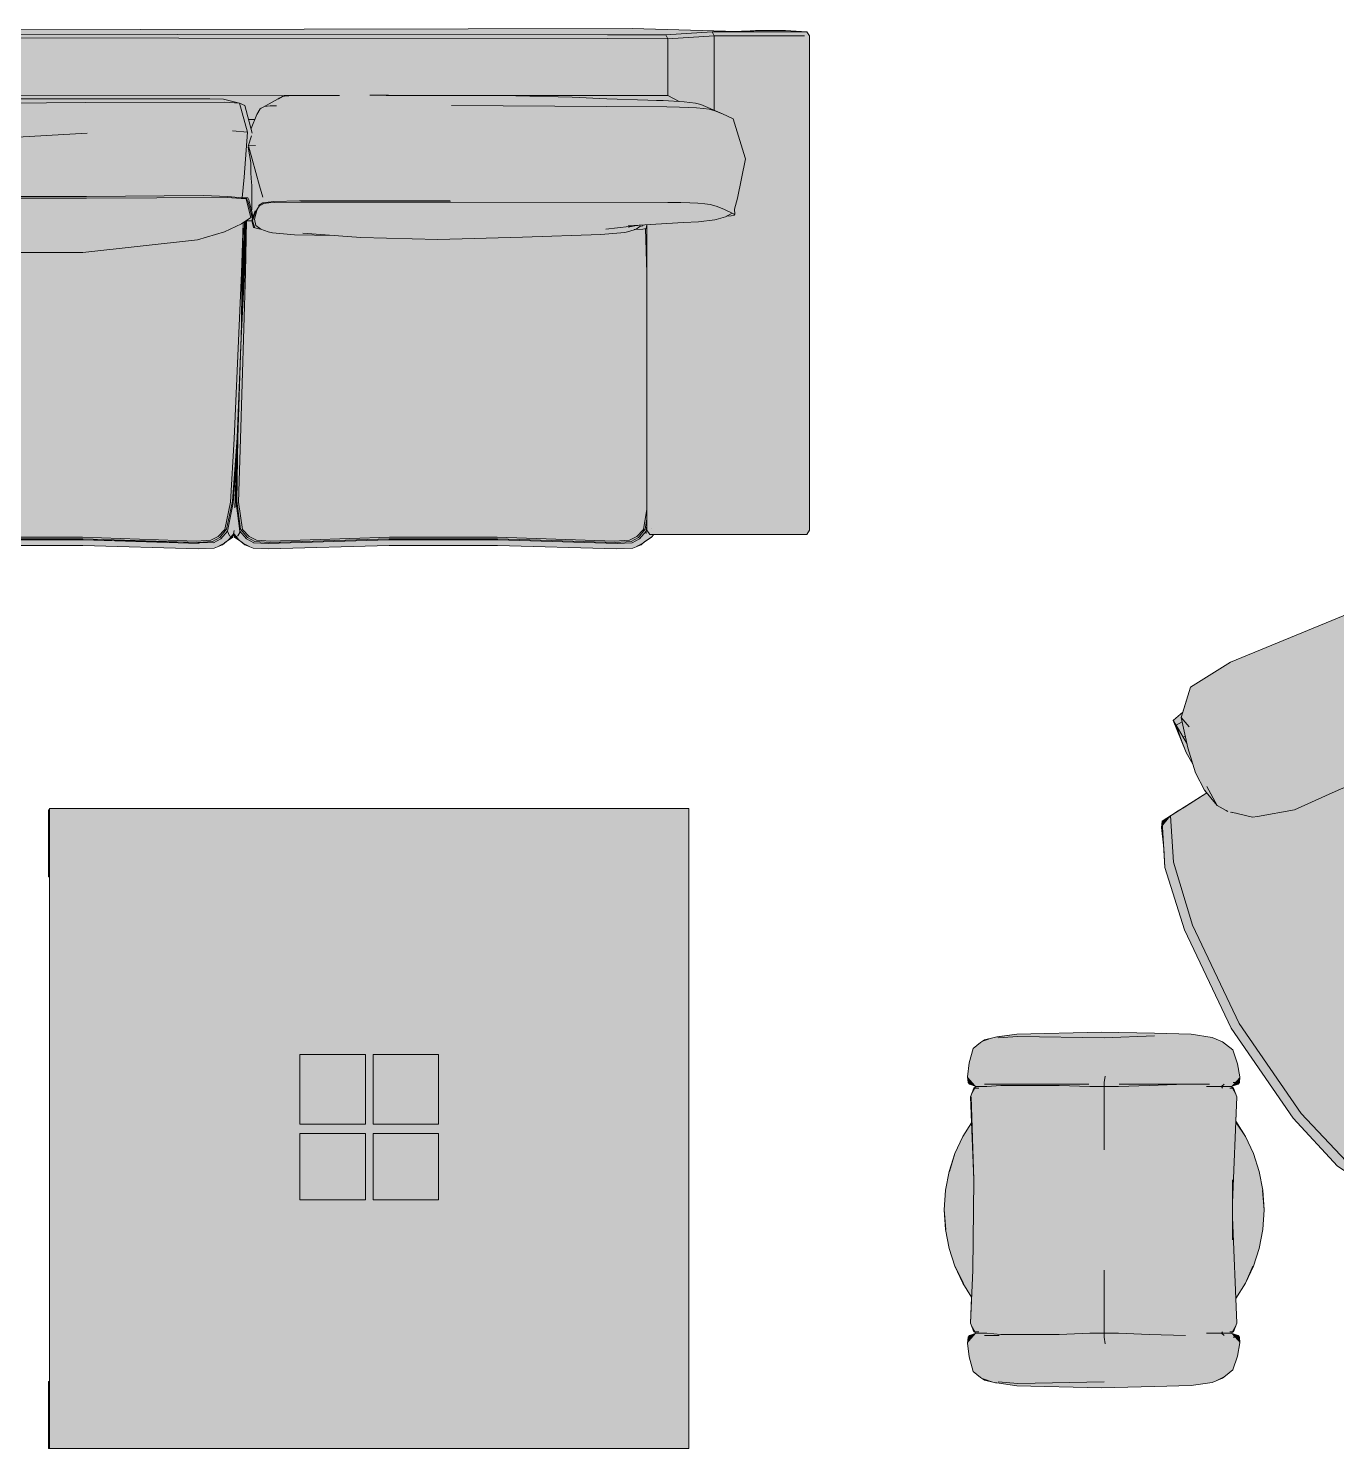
# Model space of a CAD drawing. Header units: inches. Extents: x 99 to 12024, y -5408 to 2559.
# Drawn here: x 8013.4 to 8087, y -4733 to -4653.1 of the extents above; entities that cross this region are included whole.
import ezdxf

# ---------------------------------------------------------------- set-up
doc = ezdxf.new("R2010")
doc.units = ezdxf.units.IN
doc.header["$LTSCALE"] = 96
doc.header["$MEASUREMENT"] = 0
doc.layers.add('Furniture_ Interior', color=7, linetype='Continuous', lineweight=25, true_color=0x8080c0)

# ---------------------------------------------------------------- blocks, each defined once
blk = doc.blocks.new('Seating_Seating Sets_Haupt_Haupt Corner Sofa')
at = {"layer": 'Furniture_ Interior', "color": 163, "lineweight": 0, "true_color": 0x8080c0, "transparency": 33554687}
for p, q in [((48.98, 102.78), (48.92, 34.11)), ((45.87, 57.92), (46.19, 52.05)), ((46.28, 40.5), (46.36, 41.58)), ((47.96, 39.58), (48, 39.5)), ((48.87, 37.84), (48.92, 37.18)), ((39.58, 12.15), (39.29, 14.68)), ((39.51, 12.71), (39.44, 13.07)), ((53.28, 10.34), (53.5, 7.01)), ((48.47, 9.38), (48.9, 10.2)), ((53.5, 1.51), (53.5, 0.2))]:
    blk.add_line(p, q, dxfattribs=at)
at = {"layer": 'Furniture_ Interior', "lineweight": 0, "transparency": 33554687}
for p, q in [((17.6, 41.45), (17.12, 41.55)), ((19.22, 41.41), (23.15, 41.27)), ((30.98, 40.98), (24.24, 41.22)), ((36.17, 40.72), (30.98, 40.98)), ((39.85, 40.67), (36.21, 40.77)), ((36.28, 40.86), (39.76, 40.8)), ((39.31, 39.68), (39.38, 39.98)), ((40.43, 40.16), (40.28, 40.13)), ((40.35, 40.13), (40.3, 40.12)), ((40.73, 40.18), (40.71, 40.17)), ((43.25, 40.25), (44.1, 40.25)), ((45.2, 40.45), (44.1, 40.25)), ((47.18, 39.97), (47.18, 40.42)), ((48.67, 38.28), (48.71, 38.22)), ((48.92, 37.15), (48.92, 33.87)), ((48.92, 33.87), (48.92, 34.11)), ((48.94, 31), (48.93, 31.67)), ((48.92, 29.29), (48.92, 30.51)), ((36.14, 11.72), (39.33, 11.81)), ((17.32, 11.21), (17.32, 11.17)), ((17.32, 10.89), (17.32, 10.21)), ((17.32, 8.71), (17.32, 9.98)), ((17.32, 0.5), (17.32, 0.54))]:
    blk.add_line(p, q, dxfattribs=at)
at = {"layer": 'Furniture_ Interior', "color": 163, "lineweight": 0, "true_color": 0x8080c0, "transparency": 33554687}
for points in [[(53.54, 107.34), (53.74, 12.77), (53.52, 5.22), (53.54, 4.89), (53.57, 4.02), (53.58, 3.88), (53.58, 3.64), (53.58, 1.74), (53.5, 0.2), (53.2, 0), (17.62, 0), (17.32, 0.2), (17.32, 11.21), (17.12, 11.39), (16.8, 11.86), (16.56, 12.13), (16.32, 12.74), (16.27, 13.91), (16.53, 22.49), (16.53, 30.29), (16.27, 38.96), (16.32, 40.08), (16.56, 40.69), (16.8, 40.97), (17.12, 41.44), (17.44, 41.48), (17.12, 41.55), (16.8, 42.02), (16.56, 42.3), (16.32, 42.9), (16.27, 44.03), (16.53, 52.36), (16.53, 60.16)], [(48.94, 31), (48.93, 30.34), (48.92, 29.29), (48.9, 14.56), (48.9, 10.2), (53, 10.2), (53.28, 10.34), (53.28, 14.56), (53.34, 107.47), (-39.18, 107.47), (-39.18, 107.46), (-43.4, 107.47), (-46.73, 107.36), (-46.87, 107.06), (-46.87, 101.67)], [(47.85, 6.87), (53.2, 6.87), (53, 10.2), (53.01, 14.56), (53.09, 107.22), (-43.54, 107.19)], [(53.54, 107.34), (53.74, 12.77), (53.52, 5.22)], [(16.67, 43.97), (16.92, 52.33), (16.74, 44.08), (16.99, 52.36), (16.99, 60.16), (16.74, 68.78), (16.81, 69.83), (17.1, 70.37), (17.69, 70.85), (19.7, 71.13), (24.28, 71.05), (19.58, 71.19), (17.56, 70.91)], [(39.75, 40.81), (36.14, 40.93), (24.19, 41.45), (19.63, 41.71), (17.68, 42.13), (17.16, 42.61), (16.9, 43.13), (16.83, 44.17), (17.11, 52.38), (17.11, 60.14), (16.9, 69.72), (17.16, 70.24), (17.68, 70.73), (19.63, 71), (24.19, 70.84), (36.14, 70.33), (41.3, 70.1)], [(41.49, 40.61), (41.47, 40.6), (40.88, 40.46), (40.12, 40.26), (39.67, 40.94), (39.1, 42.16), (38.53, 44.11), (37.62, 52.37), (37.62, 57.59), (38.53, 65.75), (39.1, 67.69), (39.68, 69.05), (40.08, 69.62)], [(40.1, 40.15), (40.71, 40.3), (41.3, 40.47), (41.49, 40.58), (41.5, 40.96), (41.57, 41.97), (41.53, 52.11), (41.53, 57.84), (41.57, 67.93), (41.5, 68.94), (41.49, 69.25), (41.49, 69.32), (41.3, 69.42), (40.71, 69.54), (39.91, 69.74), (40.12, 69.59), (40.88, 69.38), (41.49, 69.25)], [(41.55, 40.87), (41.63, 41.92), (41.72, 43.7), (41.65, 52.11), (41.65, 57.84)], [(48.36, 57.78), (48.41, 52.17), (48.43, 42.14), (48.37, 41.08), (48.65, 42.23), (48.67, 43.2), (48.67, 52.41), (48.67, 66.72)], [(40.46, 40.17), (40.82, 40.25), (41.39, 40.39), (41.55, 40.48), (41.55, 40.87), (43.04, 40.73), (46.28, 40.5), (48.37, 41.08), (48.2, 40.7), (46.2, 40.15)], [(38.84, 34.25), (38.88, 37.1), (39.03, 38.69), (39.1, 39.01), (39.28, 39.54), (39.56, 39.89), (40.02, 39.99), (40.72, 39.79), (40.95, 39.66), (41.13, 39.33), (41.18, 38.95), (41.22, 38.52), (41.24, 36.66), (41.24, 25.84), (41.22, 10.2)], [(40.95, 39.66), (40.54, 39.91), (39.88, 40.14), (39.38, 39.98), (39.41, 40.06), (39.82, 40.17), (39.96, 40.17)], [(40.61, 39.95), (39.96, 40.17), (40.33, 40.12)], [(41.59, 39.38), (42.4, 39.62), (45.28, 40.43), (45.31, 39.92)], [(41.83, 40.18), (42.46, 40.19), (42.66, 40.21), (43.31, 40.25)], [(41, 39.7), (41.18, 39.38), (41.24, 39), (41.29, 38.59), (41.32, 36.74), (41.33, 32.04), (41.32, 25.89)], [(48.17, 38.41), (48.16, 38.86), (48.13, 39.26), (48, 39.5)], [(39.59, 11.99), (39.52, 12.02), (39.48, 12.23), (39.3, 12.5), (39.13, 13.02), (39.06, 13.3), (38.9, 15.03), (38.71, 20.67), (38.55, 26.79), (38.7, 32.32), (39, 36.52)], [(48.18, 25.79), (48.11, 14.63), (48.09, 10.29), (48.08, 9.36), (48.05, 8.72), (48.02, 8.14), (47.97, 7.63), (47.92, 7.23), (47.81, 6.81), (47.59, 6.26), (48.27, 7.84), (48.37, 8.22), (48.45, 9.03), (48.54, 10.55), (48.56, 11.03), (48.57, 11.64), (48.66, 14.61), (48.8, 17.11), (48.88, 21.17), (48.91, 25.17), (48.92, 29.29)], [(40.44, 5.58), (40.18, 6.05), (39.98, 6.73), (39.96, 6.83), (39.81, 8), (39.78, 9.07), (39.52, 13.06)], [(40.22, 5.99), (40.24, 5.65), (40.29, 5.43), (40.37, 5.43), (40.73, 6.17), (40.95, 6.73), (41.06, 7.15), (41.11, 7.55), (41.15, 8.05), (41.18, 8.63), (41.21, 9.26), (41.22, 10.2)], [(47.59, 6.26), (47.24, 5.51), (44.43, 4.64), (44.36, 4.62), (41.53, 5.18), (40.74, 5.41), (40.36, 5.38), (40.29, 5.43)], [(53.2, 0.35), (53.2, 6.87), (53.5, 7.01), (53.5, 4.87), (53.5, 1.51)], [(53.5, 5.55), (53.54, 4.89), (53.58, 3.64)], [(53.58, 1.74), (53.5, 0.2), (53.2, 0), (17.62, 0), (17.32, 0.2)]]:
    blk.add_lwpolyline(points, dxfattribs=at)
at = {"layer": 'Furniture_ Interior', "lineweight": 0, "transparency": 33554687}
for points in [[(16.8, 42.02), (16.56, 42.3), (16.32, 42.9), (16.27, 44.03), (16.53, 52.36), (16.53, 60.16), (16.27, 68.83)], [(16.92, 52.33), (16.92, 60.19), (16.66, 68.88)], [(16.7, 42.16), (17.12, 41.55), (17.21, 41.79), (17.56, 41.94), (16.99, 42.42), (16.71, 42.94), (16.74, 44.08), (16.81, 43.03), (17.1, 42.49), (17.69, 42), (19.7, 41.58), (24.28, 41.24), (36.21, 40.77)], [(23.43, 41.25), (19.58, 41.53), (17.56, 41.94)], [(16.27, 13.91), (16.53, 22.49), (16.53, 30.29), (16.27, 38.96), (16.32, 40.08), (16.56, 40.69), (16.8, 40.97)], [(16.66, 39.01), (16.71, 40.05), (16.99, 40.57), (17.56, 41.05), (19.58, 41.32)], [(16.7, 40.83), (17.12, 41.44), (17.44, 41.48)], [(30.98, 40.98), (24.28, 41.2), (19.7, 41.27), (17.69, 40.99), (17.1, 40.5), (16.81, 39.96), (16.74, 38.91), (16.99, 30.29), (16.99, 22.49), (16.74, 13.96), (16.81, 12.86), (17.1, 12.32), (17.69, 11.83), (18.43, 11.71)], [(39.89, 40.58), (36.14, 40.65), (24.19, 40.99), (19.63, 41.14), (17.68, 40.86), (17.16, 40.38), (16.9, 39.86), (16.83, 38.83), (17.11, 30.27), (17.11, 22.51)], [(17.56, 41.05), (17.46, 41.05), (17.21, 41.2), (17.12, 41.44)], [(19.31, 41.32), (19.58, 41.32), (23.43, 41.25), (24.24, 41.22)], [(39.83, 40.7), (36.21, 40.79), (31.54, 40.96)], [(39.81, 40.72), (36.21, 40.81), (31.65, 40.96)], [(32.41, 40.94), (35.13, 40.9), (36.28, 40.86)], [(17.96, 11.71), (17.56, 11.78), (16.99, 12.25), (16.71, 12.77), (16.66, 13.86), (16.92, 22.46), (16.92, 30.32), (16.66, 39.01), (16.7, 40.06)], [(39.89, 40.6), (36.28, 40.71), (36.18, 40.72)], [(39.9, 40.17), (39.9, 40.22), (39.89, 40.57), (39.89, 40.6)], [(40.78, 40.18), (41.05, 40.18), (41.28, 40.18), (41.83, 40.18), (41.84, 40.18)], [(45.28, 40.43), (45.26, 40.46), (46.01, 40.2)], [(46.54, 40.24), (47.54, 39.82), (47.96, 39.58), (48.67, 38.28), (48.71, 38.2)], [(39.37, 39.66), (39.31, 39.68), (39.32, 39.59)], [(48.68, 38.27), (48.84, 37.97), (48.87, 37.86)], [(19.14, 11.71), (17.68, 11.96), (17.16, 12.44), (16.9, 12.96), (16.83, 14.04), (17.11, 22.51)], [(16.8, 11.86), (16.56, 12.13), (16.32, 12.74), (16.27, 13.91)], [(39.34, 11.78), (39.28, 12), (39.26, 12.64)], [(17.32, 11.21), (17.12, 11.39), (16.7, 11.99)], [(17.32, 0.2), (17.32, 11.51), (17.62, 11.71), (39.61, 11.71)], [(17.37, 11.77), (17.56, 11.78), (17.55, 11.78)], [(17.73, 11.35), (17.75, 11.36), (17.75, 11.35)], [(34.84, 11.71), (36.14, 11.72), (35.05, 11.71)], [(39.61, 11.73), (39.34, 11.78), (39.39, 11.71)], [(53.57, 4.02), (53.58, 3.88), (53.58, 1.74)]]:
    blk.add_lwpolyline(points, dxfattribs=at)
at = {"layer": 'Furniture_ Interior', "color": 7, "lineweight": 0, "true_color": 0xffffff, "transparency": 33554687}
for points in [[(53.54, 107.34), (53.74, 12.77), (53.54, 107.34), (16.53, 60.16)], [(53.74, 12.77), (16.53, 52.36), (53.74, 12.77), (16.53, 60.16)], [(17.44, 41.48), (16.27, 44.03), (17.44, 41.48), (16.53, 52.36)], [(53.74, 12.77), (17.44, 41.48), (53.74, 12.77), (16.53, 52.36)], [(16.32, 42.9), (16.27, 44.03), (16.32, 42.9), (16.8, 42.02)], [(16.8, 42.02), (16.27, 44.03), (16.8, 42.02), (17.44, 41.48)], [(16.8, 42.02), (16.56, 42.3), (16.8, 42.02), (16.32, 42.9)], [(17.44, 41.48), (17.12, 41.55), (17.44, 41.48), (16.8, 42.02)], [(16.32, 40.08), (17.44, 41.48), (16.32, 40.08), (16.27, 38.96)], [(16.53, 30.29), (16.27, 38.96), (16.53, 30.29), (17.44, 41.48)], [(16.8, 40.97), (17.44, 41.48), (16.8, 40.97), (16.32, 40.08)], [(16.32, 40.08), (16.56, 40.69), (16.32, 40.08), (16.8, 40.97)], [(53.74, 12.77), (16.53, 30.29), (53.74, 12.77), (17.44, 41.48)], [(16.8, 40.97), (17.12, 41.44), (16.8, 40.97), (17.44, 41.48)], [(53.74, 12.77), (16.53, 22.49), (53.74, 12.77), (16.53, 30.29)], [(17.32, 11.21), (16.27, 13.91), (17.32, 11.21), (16.53, 22.49)], [(53.74, 12.77), (17.32, 11.21), (53.74, 12.77), (16.53, 22.49)], [(16.32, 12.74), (16.27, 13.91), (16.32, 12.74), (16.8, 11.86)], [(16.8, 11.86), (16.27, 13.91), (16.8, 11.86), (17.32, 11.21)], [(16.56, 12.13), (16.32, 12.74), (16.56, 12.13), (16.8, 11.86)], [(53.74, 12.77), (53.52, 5.22), (53.74, 12.77), (17.32, 11.21)], [(17.12, 11.39), (16.8, 11.86), (17.12, 11.39), (17.32, 11.21)], [(53.52, 5.22), (17.62, 0), (53.52, 5.22), (17.32, 11.21)], [(17.32, 0.2), (17.32, 11.21), (17.32, 0.2), (17.62, 0)], [(53.52, 5.22), (53.57, 4.02), (53.52, 5.22), (17.62, 0)], [(53.54, 4.89), (53.57, 4.02), (53.54, 4.89), (53.52, 5.22)], [(53.57, 4.02), (53.2, 0), (53.57, 4.02), (17.62, 0)], [(53.58, 3.64), (53.2, 0), (53.58, 3.64), (53.57, 4.02)], [(53.58, 1.74), (53.2, 0), (53.58, 1.74), (53.58, 3.64)], [(53.58, 3.88), (53.58, 3.64), (53.58, 3.88), (53.57, 4.02)], [(53.5, 0.2), (53.2, 0), (53.5, 0.2), (53.58, 1.74)]]:
    blk.add_solid(points, dxfattribs=at)
blk = doc.blocks.new('Seating_Chairs_Armchairs_Marido Recliner')
at = {"layer": 'Furniture_ Interior', "color": 163, "lineweight": 0, "true_color": 0x8080c0, "transparency": 33554687}
for p, q in [((-0.055, 45.559), (8.566, 45.02)), ((-13.17, 34.285), (-12.637, 38.042)), ((-6.753, 33.941), (-6.65, 37.879)), ((6.54, 37.882), (6.643, 33.941)), ((12.527, 38.042), (13.063, 34.285)), ((2.78, 37.49), (1.602, 37.51)), ((10.498, 31.644), (8.263, 28.636)), ((12.728, 30.913), (12.244, 30.553)), ((-12.063, 30.344), (-11.959, 26.871)), ((11.959, 26.871), (12.065, 30.42)), ((-10.307, 28.687), (-10.899, 29.097)), ((-10.336, 28.707), (-10.007, 28.273)), ((9.83, 28.051), (9.338, 27.374)), ((-9.095, 26.728), (-9.008, 26.062)), ((-8.837, 23.83), (-7.908, 23.637)), ((7.065, 23.588), (3.588, 23.32)), ((7.579, 23.578), (7.065, 23.588)), ((3.588, 23.32), (1.791, 23.352)), ((-17.489, 7.871), (-18.234, 7.708)), ((-16.856, 7.224), (-16.853, 7.155)), ((-11.693, 7.392), (-11.45, 7.7)), ((17.684, 7.155), (16.834, 7.162)), ((-12.442, 6.819), (-13.771, 6.862))]:
    blk.add_line(p, q, dxfattribs=at)
blk.add_lwpolyline([(-9.174, 46.087), (-7.975, 46.245), (-5.187, 46.047), (-0.055, 46.556), (5.08, 46.064), (7.868, 46.251), (9.067, 46.087), (11.064, 45.221), (11.972, 44.366), (12.622, 43.396), (13.587, 40.13), (13.78, 38.813), (14.001, 35.57), (15.387, 35.361), (16.806, 34.153), (18.009, 27.584), (18.673, 20.871), (19.664, 12.57), (19.561, 9.32), (18.234, 7.708), (18.114, 7.666), (18.023, 7.132), (15.915, 6.798), (15.387, 6.8), (14.856, 6.661), (13.649, 6.604), (13.092, 6.703), (12.975, 3), (12.648, 2.732), (11.487, 2.167), (10.424, 1.572), (6.507, 0.592), (-0.18, 0), (-6.848, 0.592), (-10.766, 1.572), (-11.829, 2.167), (-12.99, 2.732), (-13.316, 3), (-13.341, 3.769), (-13.358, 4.309), (-13.374, 4.821), (-13.431, 6.643), (-13.649, 6.604), (-14.856, 6.661), (-15.391, 6.801), (-16.214, 6.798), (-18.329, 7.155), (-18.465, 7.989), (-19.561, 9.32), (-19.664, 12.57), (-18.673, 20.871), (-18.009, 27.584), (-16.806, 34.153), (-15.387, 35.361), (-14.113, 35.554), (-13.698, 40.13), (-12.733, 43.396), (-12.082, 44.362), (-11.174, 45.218)], close=True, dxfattribs=at)
for points in [[(-13.083, 31.237), (-14.093, 33.591), (-14.155, 34.928), (-13.89, 38.813), (-13.698, 40.13), (-12.733, 43.396), (-12.082, 44.362), (-11.174, 45.218), (-9.174, 46.087), (-7.975, 46.245), (-5.187, 46.047), (-0.055, 46.556), (5.08, 46.064), (7.868, 46.251), (9.067, 46.087), (11.064, 45.221), (11.972, 44.366), (12.622, 43.396), (13.587, 40.13), (13.78, 38.813), (14.045, 34.928)], [(-7.623, 46.028), (-6.575, 45.953), (-5.105, 45.921), (-2.791, 46.195), (-0.055, 46.405), (2.681, 46.182), (4.995, 45.899), (6.466, 45.931), (7.515, 46.009)], [(-6.363, 37.978), (-7.295, 37.659), (-9.985, 37.604)], [(6.102, 38.128), (6.251, 37.978), (5.006, 37.602), (-0.061, 37.466), (-5.153, 37.602), (-6.363, 37.978), (-6.214, 38.128)], [(9.883, 37.604), (7.214, 37.659), (6.251, 37.978)], [(-11.81, 7.248), (-11.897, 7.189), (-12.442, 6.819), (-13.649, 6.604), (-14.856, 6.661), (-16.42, 7.07), (-18.234, 7.708), (-19.561, 9.32), (-19.664, 12.57), (-18.673, 20.871), (-18.009, 27.584), (-16.806, 34.153), (-15.387, 35.361), (-14.113, 35.554)], [(14.045, 34.928), (13.849, 33.681), (13.682, 32.831), (12.978, 31.24)], [(14.001, 35.57), (15.387, 35.361), (16.806, 34.153), (18.009, 27.584), (18.673, 20.871), (19.664, 12.57), (19.561, 9.32), (18.234, 7.708), (17.489, 7.871)], [(-6.39, 26.817), (-6.809, 31.231), (-6.753, 33.941)], [(6.28, 26.817), (6.7, 31.231), (6.643, 33.941)], [(-11.042, 29.208), (-11.496, 29.731), (-12.063, 30.344), (-12.891, 30.956)], [(10.91, 29.138), (11.371, 29.667), (12.065, 30.42)], [(10.879, 29.104), (10.337, 28.728), (10.004, 28.289)], [(-9.167, 27.059), (-9.393, 27.43), (-9.96, 28.209)], [(9.031, 18.969), (8.801, 24.737), (8.888, 25.162), (9.022, 26.221), (9.09, 26.729), (9.168, 27.087)], [(-8.891, 25.134), (-8.802, 24.702), (-9.031, 18.969), (-9.531, 14.746)], [(-7.686, 23.583), (-7.178, 23.593), (-6.051, 23.576), (-3.241, 23.393), (-2.379, 23.398), (1.773, 23.347)], [(7.708, 23.609), (8.808, 23.838), (8.837, 23.832)], [(9.488, 14.734), (9.411, 15.39), (9.031, 18.969)], [(-10.626, 8.846), (-9.848, 11.289), (-9.58, 14.127), (-9.53, 14.746)], [(13.771, 6.862), (12.442, 6.819), (11.744, 7.293), (10.688, 8.56), (9.848, 11.289), (9.509, 14.469)], [(-10.626, 8.846), (-10.742, 8.523), (-11.662, 7.454)], [(-18.465, 7.989), (-18.329, 7.155), (-18.322, 7.132), (-17.983, 7.155), (-17.973, 7.616)], [(-15.391, 6.801), (-16.214, 6.798), (-18.322, 7.132)], [(-16.214, 6.798), (-16.882, 6.919), (-17.983, 7.155), (-17.133, 7.162)], [(-16.646, 7.15), (-17.133, 7.162), (-17.124, 7.318)], [(18.234, 7.708), (16.42, 7.07), (14.856, 6.661), (13.649, 6.604), (12.442, 6.819)], [(15.387, 6.8), (15.915, 6.798), (18.023, 7.132), (17.684, 7.155), (17.693, 7.518)], [(16.65, 7.151), (16.834, 7.162), (16.831, 7.215)], [(18.114, 7.666), (18.03, 7.155), (18.023, 7.132)], [(-11.829, 2.167), (-12.99, 2.732), (-13.316, 3), (-13.432, 6.642)], [(13.091, 6.703), (12.993, 3.674), (10.435, 2.271), (6.509, 1.231), (-0.18, 0.619), (-6.851, 1.231), (-10.776, 2.271), (-13.335, 3.674), (-13.431, 6.643)], [(13.092, 6.703), (12.975, 3), (12.648, 2.732), (11.487, 2.167)], [(12.993, 3.674), (12.975, 3), (10.424, 1.572), (6.507, 0.592), (-0.18, 0), (-6.848, 0.592), (-10.766, 1.572), (-13.316, 3), (-13.335, 3.674)]]:
    blk.add_lwpolyline(points, dxfattribs=at)
at = {"layer": 'Furniture_ Interior', "color": 7, "lineweight": 0, "true_color": 0xffffff, "transparency": 33554687}
for points in [[(-0.055, 46.556), (14.001, 35.57), (-0.055, 46.556), (-14.113, 35.554)], [(-5.187, 46.047), (-0.055, 46.556), (-5.187, 46.047), (-14.113, 35.554)], [(-5.187, 46.047), (-13.698, 40.13), (-5.187, 46.047), (-7.975, 46.245)], [(-7.975, 46.245), (-13.698, 40.13), (-7.975, 46.245), (-12.733, 43.396)], [(-9.174, 46.087), (-7.975, 46.245), (-9.174, 46.087), (-12.733, 43.396)], [(-0.055, 46.556), (5.08, 46.064), (-0.055, 46.556), (14.001, 35.57)], [(7.868, 46.251), (13.587, 40.13), (7.868, 46.251), (5.08, 46.064)], [(7.868, 46.251), (9.067, 46.087), (7.868, 46.251), (12.622, 43.396)], [(12.622, 43.396), (13.587, 40.13), (12.622, 43.396), (7.868, 46.251)], [(-14.113, 35.554), (-13.698, 40.13), (-14.113, 35.554), (-5.187, 46.047)], [(-12.733, 43.396), (-12.082, 44.362), (-12.733, 43.396), (-9.174, 46.087)], [(-9.174, 46.087), (-12.082, 44.362), (-9.174, 46.087), (-11.174, 45.218)], [(13.587, 40.13), (13.78, 38.813), (13.587, 40.13), (5.08, 46.064)], [(5.08, 46.064), (13.78, 38.813), (5.08, 46.064), (14.001, 35.57)], [(11.064, 45.221), (11.972, 44.366), (11.064, 45.221), (9.067, 46.087)], [(9.067, 46.087), (11.972, 44.366), (9.067, 46.087), (12.622, 43.396)], [(18.009, 27.584), (-18.009, 27.584), (18.009, 27.584), (14.001, 35.57)], [(-18.009, 27.584), (-14.113, 35.554), (-18.009, 27.584), (14.001, 35.57)], [(-16.806, 34.153), (-14.113, 35.554), (-16.806, 34.153), (-18.009, 27.584)], [(-15.387, 35.361), (-14.113, 35.554), (-15.387, 35.361), (-16.806, 34.153)], [(14.001, 35.57), (15.387, 35.361), (14.001, 35.57), (16.806, 34.153)], [(14.001, 35.57), (16.806, 34.153), (14.001, 35.57), (18.009, 27.584)], [(18.009, 27.584), (18.673, 20.871), (18.009, 27.584), (-18.673, 20.871)], [(-18.673, 20.871), (-18.009, 27.584), (-18.673, 20.871), (18.009, 27.584)], [(-19.664, 12.57), (-18.673, 20.871), (-19.664, 12.57), (-13.431, 6.643)], [(13.092, 6.703), (-13.431, 6.643), (13.092, 6.703), (-18.673, 20.871)], [(18.673, 20.871), (13.092, 6.703), (18.673, 20.871), (-18.673, 20.871)], [(19.664, 12.57), (13.092, 6.703), (19.664, 12.57), (18.673, 20.871)], [(-18.465, 7.989), (-19.561, 9.32), (-18.465, 7.989), (-19.664, 12.57)], [(-15.391, 6.801), (-18.465, 7.989), (-15.391, 6.801), (-19.664, 12.57)], [(-13.431, 6.643), (-15.391, 6.801), (-13.431, 6.643), (-19.664, 12.57)], [(15.387, 6.8), (13.092, 6.703), (15.387, 6.8), (19.664, 12.57)], [(19.664, 12.57), (18.114, 7.666), (19.664, 12.57), (15.387, 6.8)], [(19.561, 9.32), (18.114, 7.666), (19.561, 9.32), (19.664, 12.57)], [(18.234, 7.708), (18.114, 7.666), (18.234, 7.708), (19.561, 9.32)], [(-16.214, 6.798), (-18.329, 7.155), (-16.214, 6.798), (-18.465, 7.989)], [(-15.391, 6.801), (-16.214, 6.798), (-15.391, 6.801), (-18.465, 7.989)], [(18.114, 7.666), (15.915, 6.798), (18.114, 7.666), (15.387, 6.8)], [(18.023, 7.132), (15.915, 6.798), (18.023, 7.132), (18.114, 7.666)], [(-14.856, 6.661), (-15.391, 6.801), (-14.856, 6.661), (-13.431, 6.643)], [(-13.431, 6.643), (-13.649, 6.604), (-13.431, 6.643), (-14.856, 6.661)], [(-0.18, 0), (-13.431, 6.643), (-0.18, 0), (13.092, 6.703)], [(-6.848, 0.592), (-13.431, 6.643), (-6.848, 0.592), (-0.18, 0)], [(-13.374, 4.821), (-13.431, 6.643), (-13.374, 4.821), (-10.766, 1.572)], [(-10.766, 1.572), (-13.431, 6.643), (-10.766, 1.572), (-6.848, 0.592)], [(6.507, 0.592), (-0.18, 0), (6.507, 0.592), (13.092, 6.703)], [(13.092, 6.703), (10.424, 1.572), (13.092, 6.703), (6.507, 0.592)], [(11.487, 2.167), (10.424, 1.572), (11.487, 2.167), (13.092, 6.703)], [(13.092, 6.703), (12.648, 2.732), (13.092, 6.703), (11.487, 2.167)], [(12.975, 3), (12.648, 2.732), (12.975, 3), (13.092, 6.703)], [(14.856, 6.661), (13.092, 6.703), (14.856, 6.661), (15.387, 6.8)], [(13.649, 6.604), (13.092, 6.703), (13.649, 6.604), (14.856, 6.661)], [(-11.829, 2.167), (-13.358, 4.309), (-11.829, 2.167), (-13.374, 4.821)], [(-10.766, 1.572), (-11.829, 2.167), (-10.766, 1.572), (-13.374, 4.821)], [(-13.341, 3.769), (-13.358, 4.309), (-13.341, 3.769), (-11.829, 2.167)], [(-13.316, 3), (-13.341, 3.769), (-13.316, 3), (-12.99, 2.732)], [(-12.99, 2.732), (-13.341, 3.769), (-12.99, 2.732), (-11.829, 2.167)]]:
    blk.add_solid(points, dxfattribs=at)
blk = doc.blocks.new('Seating_Ottomans_Stretto Ottoman')
at = {"layer": 'Furniture_ Interior', "color": 163, "lineweight": 0, "true_color": 0x8080c0, "transparency": 33554687}
for p, q in [((-1.26, 20.063), (0, 20.172)), ((-5.725, 18.385), (-4.739, 18.989)), ((4.739, 18.989), (5.725, 18.385)), ((-8.22, 18.618), (-8.22, 18.6)), ((-8.22, 18.226), (-8.22, 18.487)), ((-7.871, 18.001), (-7.871, 18.245)), ((-1.943, 18.175), (1.943, 18.175)), ((7.871, 18.245), (7.964, 18.088)), ((-8.114, 16.719), (-8.114, 11.037)), ((-7.871, 10.086), (-7.964, 10.086)), ((-3.884, 10.087), (-7.871, 10.087)), ((3.884, 10.087), (7.871, 10.087)), ((7.964, 10.086), (7.871, 10.086)), ((-8.114, 9.126), (-8.114, 2.543)), ((8.114, 3.471), (8.114, 2.543)), ((1.26, 0.108), (0, 0))]:
    blk.add_line(p, q, dxfattribs=at)
blk.add_lwpolyline([(-9.435, 18.499), (-8.59, 18.644), (-8.22, 18.618), (-8.114, 18.528), (-7.964, 18.088), (-7.871, 18.245), (-7.307, 18.448), (-5.725, 18.385), (-4.739, 18.989), (-3.643, 19.492), (-2.482, 19.863), (-1.264, 20.093), (0, 20.172), (1.264, 20.093), (2.482, 19.863), (3.643, 19.492), (4.739, 18.989), (5.725, 18.385), (7.308, 18.448), (7.871, 18.245), (7.964, 18.088), (8.114, 18.528), (8.22, 18.618), (8.59, 18.638), (9.435, 18.499), (10.332, 18.188), (10.706, 17.734), (10.862, 17.541), (11.135, 16.902), (11.341, 15.571), (11.402, 13.264), (11.48, 9.888), (11.357, 4.583), (11.174, 3.316), (11.159, 3.227), (10.984, 2.544), (10.819, 2.287), (10.427, 1.83), (9.488, 1.576), (8.602, 1.478), (8.22, 1.509), (8.114, 1.599), (7.964, 2.02), (7.871, 1.863), (7.307, 1.66), (5.634, 1.731), (4.739, 1.183), (3.643, 0.68), (2.482, 0.308), (1.264, 0.079), (0, 0), (-1.264, 0.079), (-2.482, 0.308), (-3.643, 0.68), (-4.739, 1.183), (-5.622, 1.724), (-7.307, 1.66), (-7.871, 1.863), (-7.964, 2.02), (-8.114, 1.599), (-8.22, 1.509), (-8.602, 1.478), (-9.488, 1.576), (-10.427, 1.83), (-10.819, 2.287), (-10.984, 2.544), (-11.159, 3.227), (-11.357, 4.583), (-11.48, 9.888), (-11.402, 13.264), (-11.341, 15.571), (-11.135, 16.902), (-10.862, 17.541), (-10.332, 18.188)], close=True, dxfattribs=at)
for points in [[(-5.675, 18.383), (-4.739, 18.989), (-3.643, 19.492), (-2.482, 19.863), (-1.264, 20.093), (0, 20.172), (1.264, 20.093), (2.482, 19.863), (3.643, 19.492), (4.739, 18.989), (3.632, 19.464)], [(-8.22, 1.509), (-8.602, 1.478), (-9.488, 1.576), (-10.427, 1.83), (-10.819, 2.287), (-10.984, 2.544), (-11.159, 3.227), (-11.174, 3.316), (-11.357, 4.583), (-11.48, 9.888), (-11.402, 13.264), (-11.341, 15.571), (-11.135, 16.902), (-10.862, 17.541), (-10.706, 17.734), (-10.332, 18.188), (-9.435, 18.499), (-8.59, 18.644), (-8.22, 18.618), (-8.114, 18.528), (-7.964, 18.088)], [(-7.964, 16.529), (-7.964, 18.088), (-7.871, 18.245), (-7.307, 18.448), (-0.464, 18.175)], [(0.464, 18.175), (7.308, 18.448), (7.871, 18.245), (7.871, 18.001)], [(7.964, 16.529), (7.964, 18.088), (8.114, 18.528), (8.22, 18.618)], [(8.22, 18.226), (8.22, 18.618), (8.59, 18.638), (9.435, 18.499), (10.332, 18.188), (10.706, 17.734), (10.862, 17.541), (11.135, 16.902), (11.341, 15.571), (11.402, 13.264), (11.48, 9.888), (11.357, 4.583), (11.174, 3.316), (11.159, 3.227), (10.984, 2.544), (10.819, 2.287), (10.427, 1.83), (9.488, 1.576), (8.602, 1.478), (8.22, 1.509), (8.22, 1.545)], [(-8.114, 17.654), (-7.964, 17.492), (-7.871, 17.546)], [(7.871, 17.546), (7.964, 17.492), (8.114, 17.654)], [(-8.114, 15.217), (-8.037, 12.916), (-7.964, 10.988), (-7.964, 9.176), (-8.037, 7.25), (-8.037, 3.578), (-7.964, 2.69), (-7.964, 2.02)], [(8.114, 15.217), (8.037, 12.916), (7.964, 10.988), (7.964, 9.176), (8.037, 7.25), (8.037, 3.578), (7.964, 2.69), (7.964, 2.02), (7.871, 1.863), (7.871, 2.185)], [(-11.106, 3.412), (-11.202, 4.646), (-11.107, 10.086), (-11.241, 13.257)], [(-8.638, 10.144), (-8.22, 10.088), (-8.114, 10.09), (-7.964, 10.087)], [(7.964, 10.087), (8.114, 10.09), (8.22, 10.088), (8.638, 10.144)], [(11.107, 10.086), (11.202, 4.646), (11.106, 3.412)], [(-7.871, 1.863), (-7.964, 2.02), (-8.114, 1.599), (-8.22, 1.509), (-8.22, 1.545)], [(-1.943, 1.862), (-7.307, 1.66), (-7.871, 1.863), (-7.871, 2.185)], [(7.871, 1.863), (7.307, 1.66), (3.884, 1.806), (-1.943, 1.862), (-7.307, 1.697)], [(8.22, 1.509), (8.114, 1.599), (7.964, 2.02)], [(-2.474, 0.337), (-3.643, 0.68), (-4.739, 1.183), (-5.622, 1.724)], [(4.725, 1.209), (3.643, 0.68), (2.482, 0.308), (1.264, 0.079), (0, 0), (-1.264, 0.079), (-2.482, 0.308), (-3.643, 0.68)], [(5.634, 1.731), (4.739, 1.183), (3.643, 0.68)]]:
    blk.add_lwpolyline(points, dxfattribs=at)
at = {"layer": 'Furniture_ Interior', "color": 7, "lineweight": 0, "true_color": 0xffffff, "transparency": 33554687}
for points in [[(-1.264, 20.093), (0, 20.172), (-1.264, 20.093), (-5.725, 18.385)], [(-5.725, 18.385), (0, 20.172), (-5.725, 18.385), (5.725, 18.385)], [(-5.725, 18.385), (-2.482, 19.863), (-5.725, 18.385), (-1.264, 20.093)], [(-3.643, 19.492), (-2.482, 19.863), (-3.643, 19.492), (-5.725, 18.385)], [(1.264, 20.093), (5.725, 18.385), (1.264, 20.093), (0, 20.172)], [(2.482, 19.863), (5.725, 18.385), (2.482, 19.863), (1.264, 20.093)], [(3.643, 19.492), (5.725, 18.385), (3.643, 19.492), (2.482, 19.863)], [(-5.725, 18.385), (-4.739, 18.989), (-5.725, 18.385), (-3.643, 19.492)], [(4.739, 18.989), (5.725, 18.385), (4.739, 18.989), (3.643, 19.492)], [(-5.725, 18.385), (-5.622, 1.724), (-5.725, 18.385), (-11.48, 9.888)], [(-11.48, 9.888), (-11.402, 13.264), (-11.48, 9.888), (-5.725, 18.385)], [(-5.725, 18.385), (-11.402, 13.264), (-5.725, 18.385), (-7.964, 18.088)], [(-7.964, 18.088), (-11.402, 13.264), (-7.964, 18.088), (-11.341, 15.571)], [(-11.341, 15.571), (-11.135, 16.902), (-11.341, 15.571), (-7.964, 18.088)], [(-11.135, 16.902), (-10.862, 17.541), (-11.135, 16.902), (-7.964, 18.088)], [(-7.964, 18.088), (-10.862, 17.541), (-7.964, 18.088), (-9.435, 18.499)], [(-9.435, 18.499), (-10.862, 17.541), (-9.435, 18.499), (-10.332, 18.188)], [(-8.59, 18.644), (-7.964, 18.088), (-8.59, 18.644), (-9.435, 18.499)], [(-8.59, 18.644), (-8.22, 18.618), (-8.59, 18.644), (-8.114, 18.528)], [(-8.114, 18.528), (-7.964, 18.088), (-8.114, 18.528), (-8.59, 18.644)], [(-7.871, 18.245), (-7.307, 18.448), (-7.871, 18.245), (-7.964, 18.088)], [(-7.964, 18.088), (-7.307, 18.448), (-7.964, 18.088), (-5.725, 18.385)], [(-5.622, 1.724), (-5.725, 18.385), (-5.622, 1.724), (5.725, 18.385)], [(5.725, 18.385), (5.634, 1.731), (5.725, 18.385), (-5.622, 1.724)], [(5.725, 18.385), (11.48, 9.888), (5.725, 18.385), (5.634, 1.731)], [(5.725, 18.385), (7.308, 18.448), (5.725, 18.385), (7.964, 18.088)], [(11.402, 13.264), (11.48, 9.888), (11.402, 13.264), (5.725, 18.385)], [(5.725, 18.385), (7.964, 18.088), (5.725, 18.385), (11.402, 13.264)], [(7.308, 18.448), (7.871, 18.245), (7.308, 18.448), (7.964, 18.088)], [(7.964, 18.088), (8.114, 18.528), (7.964, 18.088), (8.59, 18.638)], [(7.964, 18.088), (8.59, 18.638), (7.964, 18.088), (9.435, 18.499)], [(7.964, 18.088), (9.435, 18.499), (7.964, 18.088), (10.706, 17.734)], [(7.964, 18.088), (10.706, 17.734), (7.964, 18.088), (11.135, 16.902)], [(11.135, 16.902), (11.341, 15.571), (11.135, 16.902), (7.964, 18.088)], [(7.964, 18.088), (11.341, 15.571), (7.964, 18.088), (11.402, 13.264)], [(8.114, 18.528), (8.22, 18.618), (8.114, 18.528), (8.59, 18.638)], [(9.435, 18.499), (10.332, 18.188), (9.435, 18.499), (10.706, 17.734)], [(10.706, 17.734), (10.862, 17.541), (10.706, 17.734), (11.135, 16.902)], [(-7.964, 2.02), (-11.357, 4.583), (-7.964, 2.02), (-11.48, 9.888)], [(-5.622, 1.724), (-7.964, 2.02), (-5.622, 1.724), (-11.48, 9.888)], [(11.48, 9.888), (7.964, 2.02), (11.48, 9.888), (5.634, 1.731)], [(11.357, 4.583), (7.964, 2.02), (11.357, 4.583), (11.48, 9.888)], [(-11.159, 3.227), (-11.357, 4.583), (-11.159, 3.227), (-7.964, 2.02)], [(11.357, 4.583), (11.174, 3.316), (11.357, 4.583), (7.964, 2.02)], [(-10.984, 2.544), (-11.159, 3.227), (-10.984, 2.544), (-10.819, 2.287)], [(-10.819, 2.287), (-11.159, 3.227), (-10.819, 2.287), (-9.488, 1.576)], [(-9.488, 1.576), (-11.159, 3.227), (-9.488, 1.576), (-7.964, 2.02)], [(11.159, 3.227), (7.964, 2.02), (11.159, 3.227), (11.174, 3.316)], [(9.488, 1.576), (7.964, 2.02), (9.488, 1.576), (11.159, 3.227)], [(11.159, 3.227), (10.819, 2.287), (11.159, 3.227), (9.488, 1.576)], [(11.159, 3.227), (10.984, 2.544), (11.159, 3.227), (10.819, 2.287)], [(-10.427, 1.83), (-10.819, 2.287), (-10.427, 1.83), (-9.488, 1.576)], [(-8.602, 1.478), (-9.488, 1.576), (-8.602, 1.478), (-7.964, 2.02)], [(-7.964, 2.02), (-8.114, 1.599), (-7.964, 2.02), (-8.602, 1.478)], [(-7.871, 1.863), (-7.964, 2.02), (-7.871, 1.863), (-7.307, 1.66)], [(-7.307, 1.66), (-7.964, 2.02), (-7.307, 1.66), (-5.622, 1.724)], [(7.964, 2.02), (7.307, 1.66), (7.964, 2.02), (5.634, 1.731)], [(7.871, 1.863), (7.307, 1.66), (7.871, 1.863), (7.964, 2.02)], [(8.114, 1.599), (7.964, 2.02), (8.114, 1.599), (8.602, 1.478)], [(8.602, 1.478), (7.964, 2.02), (8.602, 1.478), (9.488, 1.576)], [(10.819, 2.287), (10.427, 1.83), (10.819, 2.287), (9.488, 1.576)], [(-8.114, 1.599), (-8.22, 1.509), (-8.114, 1.599), (-8.602, 1.478)], [(5.634, 1.731), (0, 0), (5.634, 1.731), (-5.622, 1.724)], [(-2.482, 0.308), (-3.643, 0.68), (-2.482, 0.308), (-5.622, 1.724)], [(-1.264, 0.079), (-2.482, 0.308), (-1.264, 0.079), (-5.622, 1.724)], [(-4.739, 1.183), (-5.622, 1.724), (-4.739, 1.183), (-3.643, 0.68)], [(-5.622, 1.724), (0, 0), (-5.622, 1.724), (-1.264, 0.079)], [(1.264, 0.079), (0, 0), (1.264, 0.079), (5.634, 1.731)], [(5.634, 1.731), (2.482, 0.308), (5.634, 1.731), (1.264, 0.079)], [(3.643, 0.68), (2.482, 0.308), (3.643, 0.68), (5.634, 1.731)], [(5.634, 1.731), (4.739, 1.183), (5.634, 1.731), (3.643, 0.68)], [(8.22, 1.509), (8.114, 1.599), (8.22, 1.509), (8.602, 1.478)]]:
    blk.add_solid(points, dxfattribs=at)
blk = doc.blocks.new('Tables_Coffee Tables_Square_4 Square Coffee Table')
at = {"layer": 'Furniture_ Interior', "color": 163, "lineweight": 0, "true_color": 0x8080c0, "transparency": 33554687}
for points in [[(-18.351, 36.651), (18.3, 36.651), (18.3, 0), (-18.351, 0)], [(18.3, 36.651), (18.3, 0), (-18.351, 0), (-18.351, 36.651)], [(-4.01, 22.404), (-0.259, 22.404), (-0.259, 18.604), (-4.01, 18.604)], [(-0.259, 22.404), (-0.259, 18.604), (-4.01, 18.604), (-4.01, 22.404)], [(0.178, 22.404), (3.943, 22.404), (3.943, 18.604), (0.178, 18.604)], [(3.943, 22.404), (3.943, 18.604), (0.178, 18.604), (0.178, 22.404)], [(-4.01, 18.081), (-0.259, 18.081), (-0.259, 14.08), (-4.01, 14.08)], [(-0.259, 18.081), (-0.259, 14.08), (-4.01, 14.08), (-4.01, 18.081)], [(0.178, 18.081), (3.943, 18.081), (3.943, 14.08), (0.178, 14.08)], [(3.943, 18.081), (3.943, 14.08), (0.178, 14.08), (0.178, 18.081)]]:
    blk.add_lwpolyline(points, close=True, dxfattribs=at)
for points in [[(-18.345, 36.651), (-18.345, 36.663), (-14.504, 36.663), (-14.504, 36.651)], [(14.51, 36.651), (14.51, 36.663), (18.351, 36.663), (18.351, 32.822), (18.3, 32.822)], [(18.3, 3.909), (18.351, 3.909), (18.351, 0.068), (18.3, 0.068)]]:
    blk.add_lwpolyline(points, dxfattribs=at)
at = {"layer": 'Furniture_ Interior', "color": 7, "lineweight": 0, "true_color": 0xffffff, "transparency": 33554687}
for points in [[(-18.351, 0), (-18.351, 36.651), (-18.351, 0), (18.3, 36.651)], [(18.3, 36.651), (18.3, 0), (18.3, 36.651), (-18.351, 0)], [(-0.259, 22.404), (-0.259, 18.604), (-0.259, 22.404), (-4.01, 22.404)], [(-4.01, 22.404), (-0.259, 18.604), (-4.01, 22.404), (-4.01, 18.604)], [(3.943, 22.404), (3.943, 18.604), (3.943, 22.404), (0.178, 22.404)], [(0.178, 22.404), (3.943, 18.604), (0.178, 22.404), (0.178, 18.604)], [(-0.259, 18.081), (-0.259, 14.08), (-0.259, 18.081), (-4.01, 18.081)], [(-4.01, 18.081), (-0.259, 14.08), (-4.01, 18.081), (-4.01, 14.08)], [(0.178, 14.08), (0.178, 18.081), (0.178, 14.08), (3.943, 18.081)], [(3.943, 18.081), (3.943, 14.08), (3.943, 18.081), (0.178, 14.08)]]:
    blk.add_solid(points, dxfattribs=at)

msp = doc.modelspace()

# ---------------------------------------------------------------- block references
at = {"layer": 'Furniture_ Interior', "transparency": 33554687}
for name, p, xscale, yscale, rotation in [('Seating_Seating Sets_Haupt_Haupt Corner Sofa', (8057.356, -4695.09), 0.7813953757286072, 0.7806785702705383, 89.99999999999997), ('Seating_Chairs_Armchairs_Marido Recliner', (8081.166, -4709.467), 0.9157392978668212, 0.8162250518798828, 300.0000000000001), ('Tables_Coffee Tables_Square_4 Square Coffee Table', (8032.559, -4696.981), 0.9812606573104858, 0.9819261431694031, 180.0000000000001), ('Seating_Ottomans_Stretto Ottoman', (8064.933, -4719.555), 0.8711159825325012, 0.8923431634902954, 270)]:
    msp.add_blockref(name, p, dxfattribs=dict(at, xscale=xscale, yscale=yscale, rotation=rotation))

doc.saveas('drawing.dxf')
